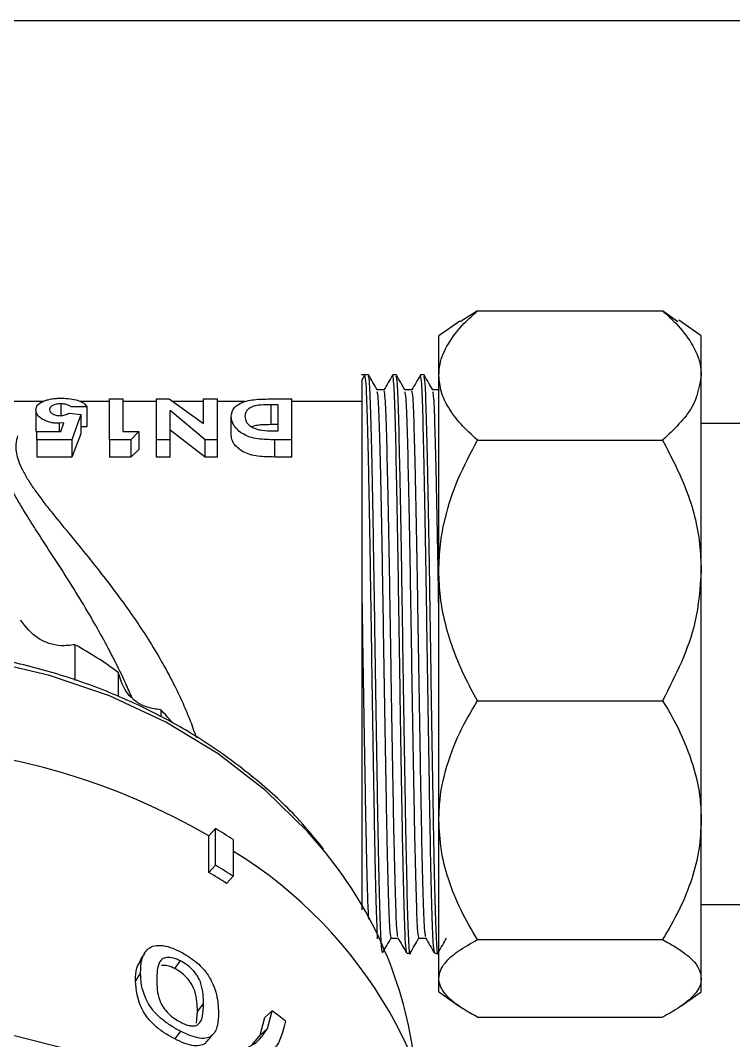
# Model space of a CAD drawing. Header units: millimetres. Extents: x 15 to 415, y 5 to 292.
# Drawn here: x 97.24 to 106.56, y 225.83 to 239.15 of the extents above; entities that cross this region are included whole.
import ezdxf

# ---------------------------------------------------------------- set-up
doc = ezdxf.new("R2010")
doc.units = ezdxf.units.MM

msp = doc.modelspace()

# ---------------------------------------------------------------- linework, layer by layer
at = {"color": 8, "linetype": 'Continuous', "lineweight": 25}
msp.add_line((64.847, 239.1543), (135.6868, 239.1543), dxfattribs=at)
at = {"color": 7, "linetype": 'Continuous', "lineweight": 25}
for p, q in [((103.2086, 235.3599), (102.9813, 235.217)), ((103.2086, 235.3599), (105.6283, 235.3599)), ((105.8258, 235.2171), (105.6283, 235.3599)), ((102.9773, 235.2228), (102.7042, 235.0317)), ((106.1328, 235.0317), (105.8396, 235.2368)), ((102.7042, 234.5144), (102.7042, 235.0317)), ((106.1328, 234.5144), (106.1328, 235.0317)), ((101.7851, 234.5232), (101.6953, 234.5232)), ((101.7382, 234.5219), (101.7031, 234.4612)), ((102.148, 234.5232), (102.1026, 234.5232)), ((102.5108, 234.5232), (102.4655, 234.5232)), ((102.7042, 231.9673), (102.7042, 234.5144)), ((106.1328, 231.9673), (106.1328, 234.5144)), ((98.4009, 233.6752), (98.4009, 234.2081)), ((98.4009, 234.2081), (98.5804, 234.2081)), ((98.5804, 233.7827), (98.5804, 234.2081)), ((99.0163, 233.6752), (99.0163, 234.2081)), ((99.0163, 234.2081), (99.1791, 234.2081)), ((99.1791, 234.2081), (99.6316, 233.8892)), ((99.6316, 233.8892), (99.6316, 234.2081)), ((99.6316, 234.2081), (99.8111, 234.2081)), ((99.8111, 233.6752), (99.8111, 234.2081)), ((100.5559, 234.2081), (100.7855, 234.2081)), ((100.7855, 233.6752), (100.7855, 234.2081)), ((101.9891, 234.3268), (101.8993, 234.3268)), ((102.3519, 234.3268), (102.2622, 234.3268)), ((102.7148, 234.3268), (102.625, 234.3268)), ((97.5307, 234.1745), (94.5107, 234.1745)), ((97.4393, 234.0666), (97.4393, 233.8112)), ((97.7635, 234.1443), (97.7635, 233.9929)), ((98.106, 234.1039), (97.9009, 234.1039)), ((98.4009, 234.1745), (98.0198, 234.1745)), ((98.106, 234.1039), (98.106, 233.8456)), ((99.0163, 234.1745), (98.5804, 234.1745)), ((99.6316, 234.1745), (99.2268, 234.1745)), ((100.1756, 234.1745), (99.8111, 234.1745)), ((100.606, 234.133), (100.5123, 234.133)), ((100.5123, 233.8725), (100.5123, 234.133)), ((100.606, 233.7907), (100.606, 234.133)), ((101.7042, 234.1745), (100.7855, 234.1745)), ((97.874, 234.0227), (98.0251, 234.0049)), ((98.0251, 234.0049), (97.9075, 233.6752)), ((98.0251, 234.0049), (98.0251, 233.7542)), ((99.6495, 233.6752), (99.1958, 234.057)), ((99.1958, 233.6752), (99.1958, 234.057)), ((99.9906, 233.7344), (99.9906, 233.9834)), ((97.4539, 233.7665), (97.4393, 233.8112)), ((97.8043, 233.896), (97.7424, 233.8904)), ((97.7424, 233.8904), (97.7424, 233.7827)), ((97.7653, 233.7827), (97.8043, 233.896)), ((98.106, 233.8456), (98.0251, 233.8456)), ((99.6495, 233.4498), (99.1958, 233.8023)), ((100.606, 233.8725), (100.5123, 233.8725)), ((106.9899, 233.8888), (106.1328, 233.8888)), ((97.4522, 233.6752), (97.4522, 233.7827)), ((97.4522, 233.7827), (97.7653, 233.7827)), ((97.9075, 233.6752), (97.4522, 233.6752)), ((97.4522, 233.6752), (97.4522, 233.4498)), ((98.0251, 233.7542), (97.9075, 233.4498)), ((97.9075, 233.6752), (97.9075, 233.4498)), ((98.6783, 233.6752), (98.4009, 233.6752)), ((98.4009, 233.6752), (98.4009, 233.4498)), ((98.5804, 233.7827), (98.7855, 233.7827)), ((98.7855, 233.7827), (98.6783, 233.6752)), ((98.6783, 233.6752), (98.6783, 233.4498)), ((98.7855, 233.7827), (98.7855, 233.5491)), ((99.1958, 233.6752), (99.0163, 233.6752)), ((99.0163, 233.4498), (99.0163, 233.6752)), ((99.1958, 233.4498), (99.1958, 233.6752)), ((99.6495, 233.4498), (99.6495, 233.6752)), ((99.8111, 233.6752), (99.6495, 233.6752)), ((99.8111, 233.4498), (99.8111, 233.6752)), ((100.5375, 233.7907), (100.606, 233.7907)), ((100.7855, 233.6752), (100.5593, 233.6752)), ((100.5593, 233.4498), (100.5593, 233.6752)), ((100.7855, 233.4498), (100.7855, 233.6752)), ((103.2086, 233.6689), (105.6283, 233.6689)), ((98.7855, 233.5491), (98.6783, 233.4498)), ((97.9075, 233.4498), (97.4522, 233.4498)), ((98.6783, 233.4498), (98.4009, 233.4498)), ((99.1958, 233.4498), (99.0163, 233.4498)), ((99.8111, 233.4498), (99.6495, 233.4498)), ((100.7855, 233.4498), (100.5593, 233.4498)), ((102.7042, 228.7048), (102.7042, 231.9673)), ((106.1328, 228.7048), (106.1328, 231.9673)), ((97.9486, 230.9975), (97.9486, 230.5304)), ((98.5143, 230.6361), (98.5143, 230.3195)), ((103.2086, 230.2657), (105.6283, 230.2657)), ((99.071, 230.1477), (99.071, 230.0594)), ((102.7042, 226.638), (102.7042, 228.7048)), ((106.1328, 226.638), (106.1328, 228.7048)), ((99.7844, 228.5961), (99.7009, 228.5)), ((99.7009, 228.0212), (99.7009, 228.5)), ((99.7844, 228.1173), (99.7844, 228.5961)), ((100.0173, 228.4513), (100.0173, 227.9725)), ((99.7844, 228.1173), (99.7009, 228.0212)), ((100.0173, 227.9725), (99.9295, 227.8791)), ((106.1328, 227.6031), (106.9899, 227.6031)), ((102.0798, 227.1651), (102.1698, 227.1651)), ((102.4427, 227.1651), (102.5327, 227.1651)), ((103.2086, 227.1439), (105.6283, 227.1439)), ((99.2538, 226.7666), (99.3289, 226.8674)), ((102.284, 226.9687), (102.3294, 226.9687)), ((102.6469, 226.9687), (102.6923, 226.9687)), ((98.8074, 226.7115), (98.742, 226.6062)), ((102.7042, 226.4602), (102.7042, 226.638)), ((106.1328, 226.4602), (106.1328, 226.638)), ((102.7042, 226.4602), (102.9691, 226.2748)), ((105.8673, 226.2744), (106.1328, 226.4602)), ((99.536, 226.0535), (99.5496, 226.2064)), ((99.5496, 226.2064), (99.6302, 226.3042)), ((100.5278, 226.2148), (100.4306, 226.1281)), ((100.4669, 225.9827), (100.5278, 226.2148)), ((100.3708, 225.8951), (100.4306, 226.1281)), ((103.2086, 226.132), (105.6283, 226.132)), ((99.3289, 225.9477), (99.2538, 225.8469)), ((100.4669, 225.9827), (100.3708, 225.8951)), ((100.2657, 225.7716), (100.3708, 225.8951))]:
    msp.add_line(p, q, dxfattribs=at)
at = {"color": 8, "linetype": 'Continuous', "lineweight": 25, "flags": 128}
for points in [[(101.2222, 228.2824), (100.9888, 228.5563), (100.4416, 229.0918), (99.8219, 229.5698), (99.1384, 229.9837), (98.4007, 230.3277), (97.6191, 230.5969), (96.8046, 230.7875), (95.9686, 230.8969), (95.1229, 230.9235), (94.2794, 230.8669), (93.4498, 230.728), (92.6459, 230.5087), (91.8789, 230.212), (91.1596, 229.8422), (90.498, 229.4045), (89.9035, 228.9049), (89.3845, 228.3505), (89.3183, 228.269)], [(92.7527, 225.7343), (93.5985, 225.9372), (94.467, 226.0573), (95.3465, 226.0929), (96.2249, 226.0437), (97.0906, 225.9101), (97.9317, 225.6941)]]:
    msp.add_lwpolyline(points, dxfattribs=at)
at = {"color": 7, "linetype": 'Continuous', "lineweight": 25}
for centre, radius, start, end in [((95.6188, 226.7271), 4.8646, 53.47186, 61.3841), ((96.0434, 227.2319), 4.2033, 40.96842, 43.92292), ((95.2666, 220.8313), 8.8584, 59.96232, 113.61561), ((95.7946, 221.9172), 7.7799, 57.12726, 59.14726), ((96.9141, 223.2406), 5.9352, 1.58004, 58.4077), ((97.0831, 224.902), 5.3441, 7.08755, 39.2391), ((95.7946, 221.4384), 7.7799, 57.12726, 59.14726), ((95.785, 221.4659), 7.6358, 57.12726, 59.14726), ((96.0737, 220.4373), 7.2952, 50.63418, 52.36986)]:
    msp.add_arc(centre, radius, start, end, dxfattribs=at)
for points, knots in [([(102.7042, 234.5144), (102.7073, 234.5629), (102.7163, 234.7034), (102.8176, 234.9351), (102.9987, 235.1679), (103.1496, 235.3059), (103.2086, 235.3599)], [0, 0, 0, 0, 0.1638321, 0.4746302, 0.7943879, 1, 1, 1, 1]), ([(105.6283, 235.3599), (105.6874, 235.3059), (105.8359, 235.1701), (106.0178, 234.9375), (106.1204, 234.7058), (106.1296, 234.5629), (106.1328, 234.5144)], [0, 0, 0, 0, 0.2056137, 0.5170117, 0.8361666, 1, 1, 1, 1]), ([(101.904, 227.1544), (101.8989, 227.2723), (101.8882, 227.521), (101.8714, 228.2418), (101.8557, 229.1688), (101.8382, 230.233), (101.8215, 231.3396), (101.8054, 232.397), (101.7878, 233.3164), (101.7717, 234.0149), (101.7555, 234.4528), (101.7448, 234.4889), (101.7398, 234.5059)], [0, 0, 0, 0, 0.0926471, 0.1955131, 0.2963278, 0.3994452, 0.5015814, 0.6028785, 0.7061588, 0.8073663, 0.9096079, 1, 1, 1, 1]), ([(101.9665, 226.9743), (101.9614, 226.9998), (101.9508, 227.0521), (101.9341, 227.5182), (101.9168, 228.2361), (101.901, 229.1704), (101.8836, 230.2326), (101.8668, 231.3397), (101.8507, 232.397), (101.8331, 233.3164), (101.8171, 234.0149), (101.8009, 234.4528), (101.7902, 234.4889), (101.7851, 234.5059)], [0, 0, 0, 0, 0.0876938, 0.1803644, 0.2732859, 0.3643545, 0.4575031, 0.5497654, 0.6412698, 0.7345656, 0.8259889, 0.9183464, 1, 1, 1, 1]), ([(101.9001, 234.3254), (101.8812, 234.3581), (101.8434, 234.4236), (101.8056, 234.4891), (101.7867, 234.5219)], [0, 0, 0, 0, 0.4999962, 1, 1, 1, 1]), ([(102.101, 234.5219), (102.0821, 234.4891), (102.0443, 234.4236), (102.0065, 234.3582), (101.9876, 234.3254)], [0, 0, 0, 0, 0.5000037, 1, 1, 1, 1]), ([(102.2825, 226.9878), (102.2779, 227.0117), (102.2678, 227.0634), (102.2516, 227.5192), (102.2343, 228.2359), (102.2185, 229.1704), (102.2011, 230.2325), (102.1843, 231.3397), (102.1682, 232.397), (102.1506, 233.3164), (102.1346, 234.0149), (102.1184, 234.4528), (102.1077, 234.4889), (102.1026, 234.5059)], [0, 0, 0, 0, 0.0797464, 0.1732243, 0.2669553, 0.3588172, 0.4527773, 0.5458433, 0.6381448, 0.7322533, 0.8244731, 0.9176351, 1, 1, 1, 1]), ([(102.331, 226.9784), (102.3307, 226.9751), (102.3247, 226.9129), (102.314, 227.0841), (102.2969, 227.5079), (102.2797, 228.2388), (102.2639, 229.1696), (102.2464, 230.2328), (102.2297, 231.3397), (102.2136, 232.397), (102.196, 233.3164), (102.1799, 234.0149), (102.1638, 234.4528), (102.153, 234.4889), (102.148, 234.5059)], [0, 0, 0, 0, 0.0050622, 0.0954762, 0.1873563, 0.2794851, 0.3697768, 0.4621309, 0.5536061, 0.6443299, 0.7368299, 0.8274733, 0.919043, 1, 1, 1, 1]), ([(102.263, 234.3254), (102.2441, 234.3581), (102.2063, 234.4236), (102.1684, 234.4891), (102.1495, 234.5219)], [0, 0, 0, 0, 0.4999962, 1, 1, 1, 1]), ([(102.4639, 234.5219), (102.445, 234.4891), (102.4072, 234.4236), (102.3693, 234.3582), (102.3504, 234.3254)], [0, 0, 0, 0, 0.5000037, 1, 1, 1, 1]), ([(102.6454, 226.9878), (102.6407, 227.0117), (102.6307, 227.0634), (102.6144, 227.5192), (102.5972, 228.2359), (102.5814, 229.1704), (102.5639, 230.2325), (102.5472, 231.3397), (102.5311, 232.397), (102.5135, 233.3164), (102.4974, 234.0149), (102.4813, 234.4528), (102.4705, 234.4889), (102.4655, 234.5059)], [0, 0, 0, 0, 0.0797464, 0.1732243, 0.2669553, 0.3588172, 0.4527773, 0.5458433, 0.6381448, 0.7322533, 0.8244731, 0.9176351, 1, 1, 1, 1]), ([(102.6938, 226.9784), (102.6935, 226.9751), (102.6876, 226.9129), (102.6769, 227.0841), (102.6598, 227.5079), (102.6425, 228.2388), (102.6267, 229.1696), (102.6093, 230.2328), (102.5926, 231.3397), (102.5764, 232.397), (102.5588, 233.3164), (102.5428, 234.0149), (102.5266, 234.4528), (102.5159, 234.4889), (102.5108, 234.5059)], [0, 0, 0, 0, 0.0050622, 0.0954762, 0.1873563, 0.2794851, 0.3697768, 0.4621309, 0.5536061, 0.6443299, 0.7368299, 0.8274733, 0.919043, 1, 1, 1, 1]), ([(102.6259, 234.3254), (102.6069, 234.3581), (102.5691, 234.4236), (102.5313, 234.4891), (102.5124, 234.5219)], [0, 0, 0, 0, 0.4999962, 1, 1, 1, 1]), ([(103.2086, 233.6689), (103.134, 233.7379), (102.9837, 233.8768), (102.826, 234.0899), (102.7232, 234.3037), (102.7106, 234.4437), (102.7042, 234.5144)], [0, 0, 0, 0, 0.262126, 0.5272899, 0.7614272, 1, 1, 1, 1]), ([(106.1328, 234.5144), (106.1081, 234.374), (106.0558, 234.0769), (105.7759, 233.8098), (105.6283, 233.6689)], [0, 0, 0, 0, 0.4724924, 1, 1, 1, 1]), ([(101.7042, 231.5564), (101.7042, 231.7131), (101.7042, 231.9669), (101.7042, 232.3028), (101.7042, 232.5748), (101.7042, 232.8374), (101.7042, 233.085), (101.7042, 233.3149), (101.7042, 233.5269), (101.7042, 233.7221), (101.7042, 233.8963), (101.7042, 234.0481), (101.7042, 234.1777), (101.7042, 234.2853), (101.7042, 234.3688), (101.7042, 234.4263), (101.7042, 234.4589), (101.7042, 234.4601), (101.7042, 234.4606)], [0, 0, 0, 0, 0.0966146, 0.1565162, 0.2168338, 0.2784631, 0.3405457, 0.4004474, 0.4607649, 0.5223918, 0.5844684, 0.6445861, 0.7051063, 0.7668937, 0.8291184, 0.8903236, 0.9519538, 1, 1, 1, 1]), ([(97.4393, 234.0666), (97.4432, 234.0879), (97.4509, 234.13), (97.5155, 234.1713), (97.5829, 234.1957), (97.6419, 234.2089), (97.6955, 234.2154), (97.74, 234.2178), (97.7625, 234.218), (97.7737, 234.2181)], [0, 0, 0, 0, 0.2585203, 0.5117648, 0.6392845, 0.7587583, 0.8796899, 0.9398771, 1, 1, 1, 1]), ([(97.7737, 234.2181), (97.8127, 234.2169), (97.8913, 234.2145), (97.9953, 234.1911), (98.0729, 234.1541), (98.0949, 234.1208), (98.106, 234.1039)], [0, 0, 0, 0, 0.2419136, 0.4878167, 0.7407405, 1, 1, 1, 1]), ([(99.9906, 233.9834), (99.9971, 234.0203), (100.0068, 234.0755), (100.0741, 234.1339), (100.1457, 234.1687), (100.2349, 234.194), (100.3762, 234.2082), (100.4841, 234.2082), (100.5559, 234.2081)], [0, 0, 0, 0, 0.2597302, 0.3896364, 0.5140571, 0.6375639, 0.758623, 1, 1, 1, 1]), ([(102.0798, 227.1713), (102.0747, 227.1954), (102.0642, 227.2449), (102.0475, 227.6861), (102.0302, 228.3666), (102.0144, 229.2523), (101.997, 230.2593), (101.9802, 231.3089), (101.9641, 232.3111), (101.9465, 233.183), (101.9305, 233.8439), (101.9148, 234.2497), (101.9046, 234.2842), (101.9002, 234.2994)], [0, 0, 0, 0, 0.0879352, 0.1814952, 0.2753084, 0.3672508, 0.4612933, 0.554441, 0.6468234, 0.7410145, 0.8333151, 0.9265589, 1, 1, 1, 1]), ([(102.1691, 227.1834), (102.1645, 227.206), (102.1544, 227.2551), (102.1382, 227.687), (102.1209, 228.3664), (102.1051, 229.2523), (102.0877, 230.2592), (102.071, 231.3088), (102.0548, 232.3112), (102.0372, 233.1827), (102.0212, 233.845), (102.005, 234.2608), (101.9942, 234.295), (101.9891, 234.3112)], [0, 0, 0, 0, 0.07958774, 0.17301736, 0.2666999, 0.35851423, 0.45242582, 0.54544371, 0.63769745, 0.73175739, 0.82392944, 0.91704331, 1, 1, 1, 1]), ([(102.4427, 227.1713), (102.4376, 227.1954), (102.4271, 227.2449), (102.4103, 227.6861), (102.3931, 228.3666), (102.3773, 229.2523), (102.3598, 230.2593), (102.3431, 231.3089), (102.327, 232.3111), (102.3094, 233.183), (102.2933, 233.8439), (102.2777, 234.2497), (102.2675, 234.2842), (102.263, 234.2994)], [0, 0, 0, 0, 0.0879352, 0.1814952, 0.2753084, 0.3672508, 0.4612933, 0.554441, 0.6468234, 0.7410145, 0.8333151, 0.9265589, 1, 1, 1, 1]), ([(102.532, 227.1834), (102.5273, 227.206), (102.5173, 227.2551), (102.5011, 227.687), (102.4838, 228.3664), (102.468, 229.2523), (102.4505, 230.2592), (102.4338, 231.3088), (102.4177, 232.3112), (102.4001, 233.1827), (102.3841, 233.845), (102.3678, 234.2608), (102.357, 234.295), (102.352, 234.3112)], [0, 0, 0, 0, 0.0795877, 0.1730174, 0.2666999, 0.3585142, 0.4524258, 0.5454437, 0.6376974, 0.7317574, 0.8239294, 0.9170433, 1, 1, 1, 1]), ([(102.7042, 231.4132), (102.6994, 231.7098), (102.6892, 232.3468), (102.6722, 233.1821), (102.6562, 233.8442), (102.6405, 234.2496), (102.6304, 234.2842), (102.6259, 234.2994)], [0, 0, 0, 0, 0.1885486, 0.4049602, 0.6170283, 0.8312632, 1, 1, 1, 1]), ([(97.7424, 233.8904), (97.7214, 233.891), (97.6793, 233.8922), (97.619, 233.9033), (97.5645, 233.9217), (97.5029, 233.9539), (97.4484, 234.0046), (97.4424, 234.0458), (97.4393, 234.0666)], [0, 0, 0, 0, 0.1199771, 0.2407146, 0.3609041, 0.4878202, 0.7413856, 1, 1, 1, 1]), ([(97.7635, 234.1443), (97.7533, 234.1441), (97.733, 234.1436), (97.7039, 234.1391), (97.6782, 234.1319), (97.6489, 234.1192), (97.6231, 234.0985), (97.6203, 234.0793), (97.6188, 234.0696)], [0, 0, 0, 0, 0.1199189, 0.240721, 0.3633322, 0.4880043, 0.7415791, 1, 1, 1, 1]), ([(97.6188, 234.0696), (97.6202, 234.0601), (97.6228, 234.0412), (97.6468, 234.0187), (97.6746, 234.0044), (97.699, 233.9957), (97.7268, 233.9905), (97.7464, 233.9899), (97.756, 233.9896)], [0, 0, 0, 0, 0.2583358, 0.5120841, 0.6393018, 0.7595858, 0.8815083, 1, 1, 1, 1]), ([(97.9009, 234.1039), (97.8938, 234.1097), (97.8797, 234.1211), (97.8471, 234.1344), (97.8137, 234.1413), (97.7852, 234.144), (97.7707, 234.1442), (97.7635, 234.1443)], [0, 0, 0, 0, 0.257525, 0.509636, 0.7561153, 0.878212, 1, 1, 1, 1]), ([(100.5123, 234.133), (100.4676, 234.1326), (100.4006, 234.1319), (100.3131, 234.1217), (100.2573, 234.1039), (100.216, 234.0791), (100.177, 234.0398), (100.1729, 234.005), (100.1701, 233.9817)], [0, 0, 0, 0, 0.2409628, 0.3620818, 0.4854015, 0.6117865, 0.7403615, 1, 1, 1, 1]), ([(97.756, 233.9896), (97.7676, 233.9901), (97.7908, 233.9912), (97.8334, 234.002), (97.8577, 234.0144), (97.874, 234.0227)], [0, 0, 0, 0, 0.2450574, 0.4934586, 1, 1, 1, 1]), ([(100.5593, 233.6752), (100.4857, 233.6764), (100.3751, 233.6783), (100.233, 233.707), (100.1426, 233.7492), (100.0741, 233.8032), (100.0049, 233.8827), (99.9963, 233.9431), (99.9906, 233.9834)], [0, 0, 0, 0, 0.2409825, 0.362314, 0.4858973, 0.610931, 0.7409094, 1, 1, 1, 1]), ([(100.1701, 233.9817), (100.1733, 233.9567), (100.1781, 233.9194), (100.2175, 233.8703), (100.2489, 233.8497), (100.2645, 233.8395)], [0, 0, 0, 0, 0.5045742, 0.7543732, 1, 1, 1, 1]), ([(100.5123, 233.8725), (100.4675, 233.8722), (100.4003, 233.8717), (100.3147, 233.8617), (100.2736, 233.8519), (100.2591, 233.8441), (100.2586, 233.8438)], [0, 0, 0, 0, 0.49532824, 0.74270203, 0.98962157, 1, 1, 1, 1]), ([(100.2645, 233.8395), (100.2837, 233.8306), (100.3219, 233.813), (100.4157, 233.7941), (100.4889, 233.792), (100.5375, 233.7907)], [0, 0, 0, 0, 0.2539742, 0.5041413, 1, 1, 1, 1]), ([(100.5593, 233.4498), (100.4859, 233.451), (100.3757, 233.4527), (100.234, 233.479), (100.1435, 233.5177), (100.0746, 233.5676), (100.0053, 233.6408), (99.9965, 233.6971), (99.9906, 233.7344)], [0, 0, 0, 0, 0.250374, 0.3754464, 0.5003967, 0.6241461, 0.7508462, 1, 1, 1, 1]), ([(102.7042, 231.9673), (102.7082, 232.0802), (102.7163, 232.3074), (102.7938, 232.7112), (102.9456, 233.174), (103.1204, 233.5028), (103.2086, 233.6689)], [0, 0, 0, 0, 0.18935934, 0.38125769, 0.68749882, 1, 1, 1, 1]), ([(105.6283, 233.6689), (105.7381, 233.4572), (105.9614, 233.0268), (106.1143, 232.4414), (106.1283, 232.0823), (106.1328, 231.9673)], [0, 0, 0, 0, 0.3967467, 0.8067521, 1, 1, 1, 1]), ([(103.2086, 230.2657), (103.1517, 230.3702), (103.0375, 230.5798), (102.8969, 230.9119), (102.7875, 231.2597), (102.7171, 231.6142), (102.7084, 231.8523), (102.7042, 231.9673)], [0, 0, 0, 0, 0.1977545, 0.3966796, 0.6005789, 0.8069359, 1, 1, 1, 1]), ([(106.1328, 231.9673), (106.1167, 231.7394), (106.0745, 231.1419), (105.7988, 230.6006), (105.6283, 230.2657)], [0, 0, 0, 0, 0.3814192, 1, 1, 1, 1]), ([(101.7878, 227.4119), (101.7837, 227.5043), (101.7739, 227.7226), (101.758, 228.3735), (101.7423, 229.2506), (101.7249, 230.2591), (101.7121, 231.0508), (101.7055, 231.4724), (101.7042, 231.5564)], [0, 0, 0, 0, 0.1481988, 0.3499257, 0.5476298, 0.7498499, 0.9501456, 1, 1, 1, 1]), ([(101.7042, 227.5317), (101.7042, 227.5458), (101.7042, 227.6002), (101.7042, 227.7215), (101.7042, 227.8914), (101.7042, 228.0859), (101.7042, 228.2986), (101.7042, 228.5273), (101.7042, 228.7708), (101.7042, 229.0314), (101.7042, 229.3038), (101.7042, 229.5845), (101.7042, 229.8725), (101.7042, 230.1703), (101.7042, 230.5512), (101.7042, 231.0189), (101.7042, 231.3759), (101.7042, 231.5564)], [0, 0, 0, 0, 0.0213882, 0.0830034, 0.1450464, 0.2084387, 0.2722972, 0.3339123, 0.3959553, 0.4593476, 0.5232061, 0.5848213, 0.6468643, 0.7102565, 0.774115, 0.8857485, 1, 1, 1, 1]), ([(97.9486, 230.9975), (97.8879, 230.9896), (97.773, 230.9748), (97.6067, 231.0088), (97.4041, 231.1061), (97.3061, 231.2313), (97.2372, 231.3193)], [0, 0, 0, 0, 0.2090023, 0.3953295, 0.5749398, 1, 1, 1, 1]), ([(101.1984, 228.326), (101.0976, 228.4515), (100.8473, 228.7633), (100.3648, 229.2086), (99.7698, 229.6612), (99.115, 230.0531), (98.4121, 230.3817), (97.6692, 230.642), (96.896, 230.831), (96.1021, 230.9462), (95.2976, 230.9861), (94.4928, 230.9503), (93.6977, 230.8391), (92.9224, 230.6539), (92.1766, 230.3969), (91.4702, 230.0711), (90.8111, 229.6811), (90.2112, 229.2299), (89.7142, 228.7743), (89.4526, 228.4507), (89.3418, 228.3138)], [0, 0, 0, 0, 0.0385776, 0.0958065, 0.1531115, 0.2104775, 0.2678891, 0.3253332, 0.3827997, 0.4402818, 0.4977754, 0.5552782, 0.6127891, 0.6703065, 0.727828, 0.7853487, 0.8428609, 0.9003526, 0.9578082, 1, 1, 1, 1]), ([(99.071, 230.1477), (99.0103, 230.1559), (98.8955, 230.1712), (98.7501, 230.2461), (98.5936, 230.3907), (98.547, 230.5348), (98.5143, 230.6361)], [0, 0, 0, 0, 0.2090023, 0.3953295, 0.5749398, 1, 1, 1, 1]), ([(102.7042, 228.7048), (102.7073, 228.7943), (102.7163, 229.0537), (102.8176, 229.4816), (102.9987, 229.9114), (103.1496, 230.1661), (103.2086, 230.2657)], [0, 0, 0, 0, 0.1638321, 0.4746302, 0.7943879, 1, 1, 1, 1]), ([(105.6283, 230.2657), (105.6874, 230.1661), (105.8359, 229.9155), (106.0178, 229.486), (106.1204, 229.0583), (106.1296, 228.7943), (106.1328, 228.7048)], [0, 0, 0, 0, 0.20561369, 0.51701168, 0.83616664, 1, 1, 1, 1]), ([(103.2086, 227.1439), (103.134, 227.2713), (102.9837, 227.5277), (102.826, 227.9211), (102.7232, 228.3158), (102.7106, 228.5743), (102.7042, 228.7048)], [0, 0, 0, 0, 0.262126, 0.5272899, 0.7614272, 1, 1, 1, 1]), ([(106.1328, 228.7048), (106.1266, 228.5768), (106.1142, 228.3183), (106.0124, 227.9252), (105.854, 227.5294), (105.7039, 227.2729), (105.6283, 227.1439)], [0, 0, 0, 0, 0.2339983, 0.4727101, 0.7345837, 1, 1, 1, 1]), ([(101.9681, 226.97), (101.987, 227.0028), (102.0248, 227.0683), (102.0627, 227.1338), (102.0816, 227.1665)], [0, 0, 0, 0, 0.50000382, 1, 1, 1, 1]), ([(102.169, 227.1665), (102.1879, 227.1337), (102.2257, 227.0683), (102.2636, 227.0028), (102.2825, 226.97)], [0, 0, 0, 0, 0.4999963, 1, 1, 1, 1]), ([(102.3309, 226.97), (102.3499, 227.0028), (102.3877, 227.0683), (102.4255, 227.1338), (102.4444, 227.1665)], [0, 0, 0, 0, 0.50000382, 1, 1, 1, 1]), ([(102.5319, 227.1665), (102.5508, 227.1337), (102.5886, 227.0683), (102.6264, 227.0028), (102.6453, 226.97)], [0, 0, 0, 0, 0.4999963, 1, 1, 1, 1]), ([(102.6938, 226.97), (102.7127, 227.0028), (102.7503, 227.0678), (102.7878, 227.1328), (102.8065, 227.1651)], [0, 0, 0, 0, 0.5036887, 1, 1, 1, 1]), ([(102.7042, 226.638), (102.7082, 226.6715), (102.7163, 226.7391), (102.7938, 226.8591), (102.9456, 226.9967), (103.1204, 227.0945), (103.2086, 227.1439)], [0, 0, 0, 0, 0.1893593, 0.3812577, 0.6874988, 1, 1, 1, 1]), ([(105.6283, 227.1439), (105.6852, 227.1128), (105.7994, 227.0505), (105.9401, 226.9518), (106.0495, 226.8483), (106.1198, 226.743), (106.1285, 226.6722), (106.1328, 226.638)], [0, 0, 0, 0, 0.1977545, 0.3966796, 0.6005789, 0.8069359, 1, 1, 1, 1]), ([(98.8074, 226.7115), (98.8099, 226.7684), (98.8149, 226.882), (98.8692, 227.002), (98.9622, 227.0621), (99.0646, 227.0757), (99.1936, 227.049), (99.2837, 227.0068), (99.3289, 226.9856)], [0, 0, 0, 0, 0.2489047, 0.4974834, 0.6223125, 0.7475325, 0.873476, 1, 1, 1, 1]), ([(98.8603, 226.9684), (98.8496, 226.9516), (98.8282, 226.9178), (98.8068, 226.884), (98.7961, 226.8671)], [0, 0, 0, 0, 0.5000024, 1, 1, 1, 1]), ([(99.3289, 226.8674), (99.2964, 226.8816), (99.2317, 226.91), (99.1492, 226.9132), (99.0865, 226.894), (99.0224, 226.8043), (99.0204, 226.7004), (99.0188, 226.6174)], [0, 0, 0, 0, 0.1262341, 0.2519697, 0.3771553, 0.5019799, 1, 1, 1, 1]), ([(99.3289, 226.9856), (99.3957, 226.9472), (99.4959, 226.8896), (99.5955, 226.7954), (99.6458, 226.7397), (99.6672, 226.7113), (99.678, 226.6971)], [0, 0, 0, 0, 0.5003167, 0.7504277, 0.8753328, 1, 1, 1, 1]), ([(99.6302, 226.3042), (99.6286, 226.3888), (99.6267, 226.4947), (99.5663, 226.6483), (99.5056, 226.7306), (99.4257, 226.8109), (99.3612, 226.8485), (99.3289, 226.8674)], [0, 0, 0, 0, 0.4979741, 0.6227974, 0.7479899, 0.8737186, 1, 1, 1, 1]), ([(98.742, 226.6062), (98.7422, 226.6645), (98.7424, 226.7606), (98.787, 226.8328), (98.8045, 226.8611)], [0, 0, 0, 0, 0.6074234, 1, 1, 1, 1]), ([(99.2538, 226.7666), (99.2217, 226.7808), (99.1574, 226.8093), (99.1061, 226.8078), (99.0805, 226.807)], [0, 0, 0, 0, 0.4997751, 1, 1, 1, 1]), ([(99.5496, 226.2064), (99.548, 226.291), (99.5461, 226.3967), (99.487, 226.5497), (99.4274, 226.6312), (99.3491, 226.7108), (99.2856, 226.748), (99.2538, 226.7666)], [0, 0, 0, 0, 0.50048623, 0.62566359, 0.75059398, 0.87533102, 1, 1, 1, 1]), ([(99.2538, 225.8469), (99.2094, 225.8712), (99.1208, 225.9197), (98.9943, 226.0147), (98.8916, 226.1211), (98.7638, 226.3335), (98.7517, 226.4851), (98.742, 226.6062)], [0, 0, 0, 0, 0.1253562, 0.2505866, 0.3755784, 0.5009818, 1, 1, 1, 1]), ([(99.3289, 225.9477), (99.2837, 225.9724), (99.1935, 226.0217), (99.0649, 226.1176), (98.9598, 226.225), (98.8741, 226.3672), (98.8119, 226.5353), (98.8089, 226.6527), (98.8074, 226.7115)], [0, 0, 0, 0, 0.1264994, 0.2525475, 0.3776578, 0.5024578, 0.751109, 1, 1, 1, 1]), ([(99.0188, 226.6174), (99.0203, 226.5326), (99.0222, 226.4267), (99.0878, 226.2765), (99.1499, 226.1974), (99.2335, 226.1202), (99.2985, 226.0833), (99.3311, 226.0648)], [0, 0, 0, 0, 0.4979511, 0.6227535, 0.7479571, 0.873668, 1, 1, 1, 1]), ([(99.678, 226.6971), (99.7061, 226.6493), (99.7624, 226.5539), (99.8158, 226.3786), (99.8218, 226.2653), (99.8259, 226.1899)], [0, 0, 0, 0, 0.25037665, 0.50047675, 1, 1, 1, 1]), ([(103.2086, 226.132), (103.1797, 226.1475), (103.0927, 226.1939), (102.9641, 226.2744), (102.8588, 226.3582), (102.7924, 226.4277), (102.7524, 226.4812), (102.7245, 226.5343), (102.7073, 226.5866), (102.7052, 226.6208), (102.7042, 226.638)], [0, 0, 0, 0, 0.0988086, 0.2970752, 0.4983978, 0.6004933, 0.7035139, 0.8068947, 0.9032776, 1, 1, 1, 1]), ([(106.1328, 226.638), (106.1317, 226.6212), (106.1286, 226.5707), (106.0995, 226.5035), (106.0451, 226.4272), (105.9783, 226.3584), (105.8804, 226.2813), (105.7644, 226.2056), (105.6737, 226.1566), (105.6283, 226.132)], [0, 0, 0, 0, 0.09451649, 0.28507145, 0.38116645, 0.53386845, 0.68749573, 0.84345301, 1, 1, 1, 1]), ([(99.5405, 226.0238), (99.5592, 226.0389), (99.5968, 226.0691), (99.6245, 226.166), (99.6279, 226.2489), (99.6302, 226.3042)], [0, 0, 0, 0, 0.24991086, 0.50000711, 1, 1, 1, 1]), ([(99.8259, 226.1899), (99.8236, 226.1333), (99.8189, 226.0203), (99.77, 225.9063), (99.6836, 225.8556), (99.5871, 225.85), (99.4633, 225.8831), (99.3737, 225.9261), (99.3289, 225.9477)], [0, 0, 0, 0, 0.24891965, 0.49749925, 0.62236551, 0.74756977, 0.87348386, 1, 1, 1, 1]), ([(99.3311, 226.0648), (99.3414, 226.0597), (99.362, 226.0495), (99.4025, 226.0328), (99.4508, 226.0188), (99.5015, 226.0144), (99.5275, 226.0207), (99.5405, 226.0238)], [0, 0, 0, 0, 0.1257548, 0.2513864, 0.5017456, 0.7512825, 1, 1, 1, 1]), ([(100.7008, 226.0773), (100.6686, 225.943), (100.6042, 225.6739), (100.3375, 225.6052), (100.2039, 225.5707)], [0, 0, 0, 0, 0.4987635, 1, 1, 1, 1]), ([(100.0171, 225.6703), (100.1163, 225.6999), (100.3144, 225.7591), (100.4161, 225.9083), (100.4669, 225.9827)], [0, 0, 0, 0, 0.5006269, 1, 1, 1, 1]), ([(99.6698, 225.8165), (99.6674, 225.811), (99.6552, 225.7831), (99.6, 225.7601), (99.5082, 225.7512), (99.3857, 225.7836), (99.2978, 225.8258), (99.2538, 225.8469)], [0, 0, 0, 0, 0.0582855, 0.29402961, 0.52918661, 0.76434307, 1, 1, 1, 1]), ([(99.6737, 225.813), (99.6878, 225.8294), (99.7161, 225.8622), (99.7443, 225.895), (99.7584, 225.9114)], [0, 0, 0, 0, 0.4999981, 1, 1, 1, 1])]:
    msp.add_open_spline(points, degree=3, knots=knots, dxfattribs=at)
at = {"color": 8, "linetype": 'Continuous', "lineweight": 25}
for points, knots in [([(97.201, 233.7286), (97.1902, 233.6915), (97.1774, 233.6469), (97.1755, 233.569), (97.1821, 233.4999), (97.2102, 233.3968), (97.2608, 233.28), (97.3349, 233.1501), (97.426, 233.0144), (97.5292, 232.8751), (97.6728, 232.6922), (97.8609, 232.463), (98.093, 232.1807), (98.3294, 231.8845), (98.5499, 231.5926), (98.7503, 231.3085), (98.9304, 231.0335), (99.1017, 230.747), (99.2461, 230.4767), (99.3638, 230.2274), (99.4574, 230.0062), (99.5083, 229.8588), (99.5331, 229.787)], [0, 0, 0, 0, 0.0422178, 0.050609, 0.0804552, 0.1107233, 0.1477172, 0.1865424, 0.2257448, 0.2657664, 0.3059615, 0.3801625, 0.4548805, 0.5309642, 0.6074945, 0.6699044, 0.7326304, 0.7965076, 0.8608734, 0.9078564, 0.955118, 1, 1, 1, 1]), ([(98.6929, 230.308), (98.6657, 230.3715), (98.5942, 230.5382), (98.4637, 230.8027), (98.3059, 231.1012), (98.1296, 231.4102), (97.9378, 231.7264), (97.7327, 232.0488), (97.5631, 232.3089), (97.4314, 232.5127), (97.3335, 232.6668), (97.2385, 232.8217), (97.1487, 232.9777), (97.0692, 233.1312), (97.0056, 233.2765), (96.9605, 233.4127), (96.9364, 233.5258), (96.9327, 233.5929), (96.9312, 233.6198)], [0, 0, 0, 0, 0.04749411, 0.1246491, 0.20344747, 0.28270439, 0.37609187, 0.47004769, 0.565702, 0.61380473, 0.66199474, 0.71385479, 0.76588009, 0.81856606, 0.87157631, 0.91934252, 0.96753778, 1, 1, 1, 1])]:
    msp.add_open_spline(points, degree=3, knots=knots, dxfattribs=at)

doc.saveas('drawing.dxf')
